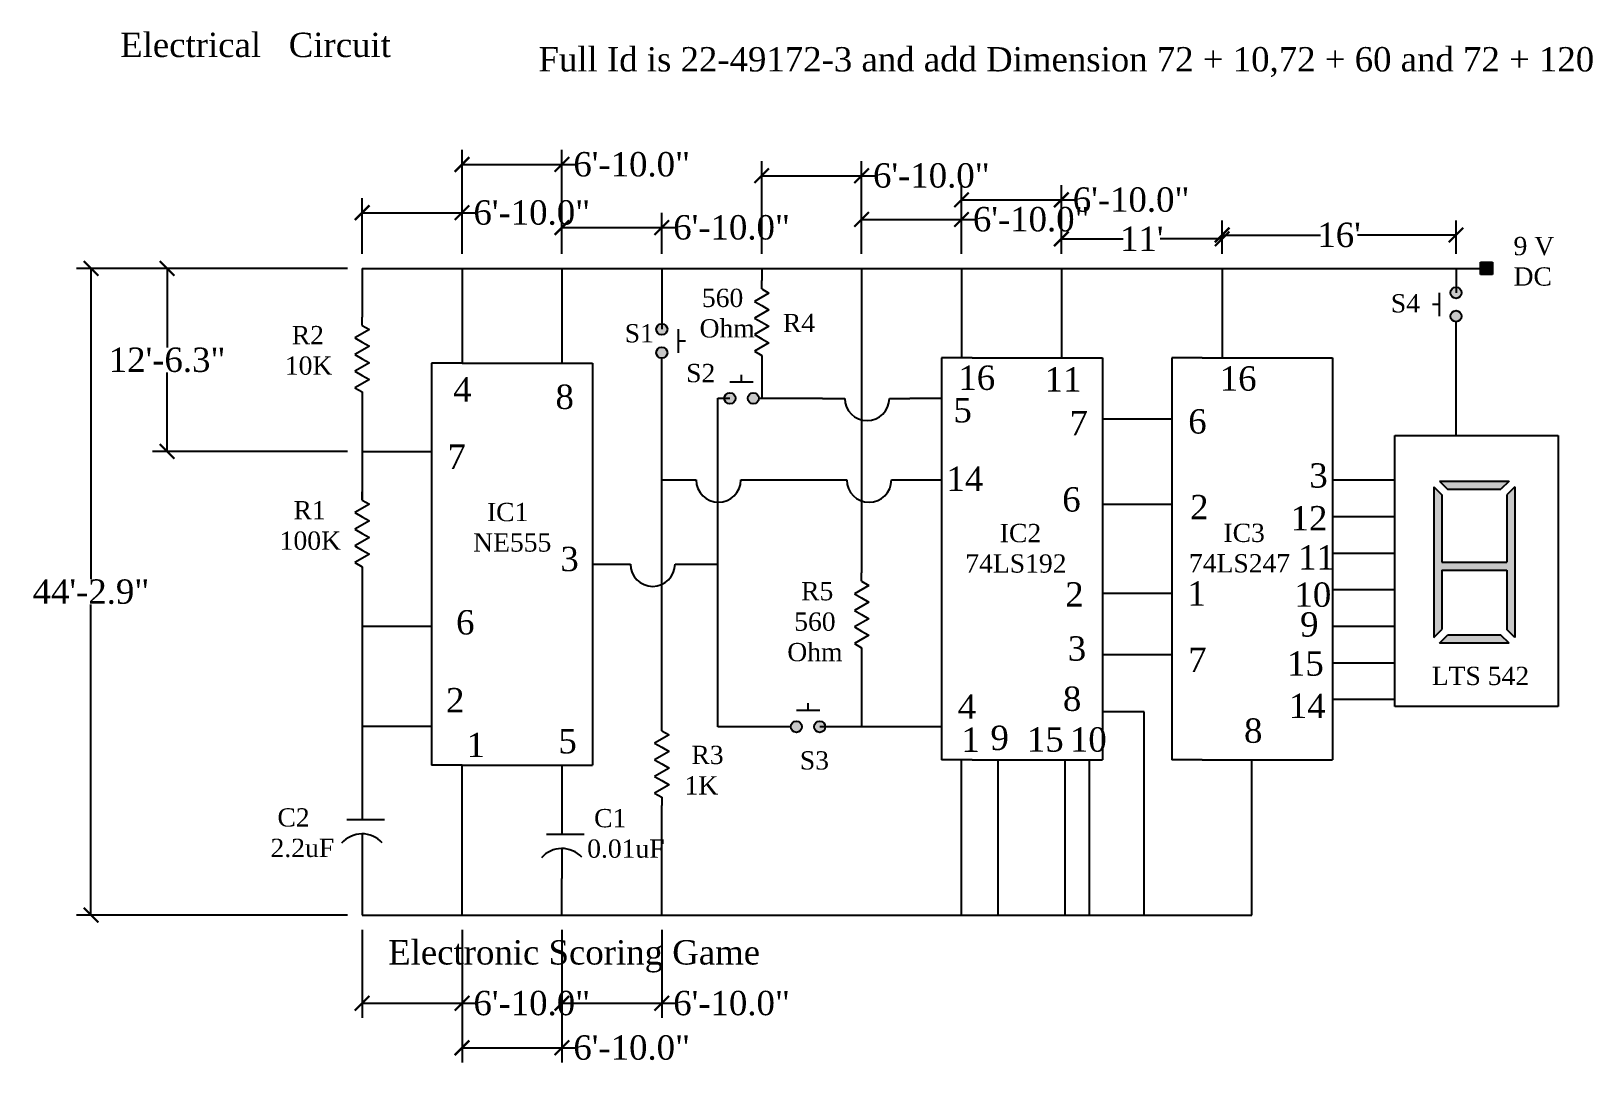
# Model space of a CAD drawing. Header units: inches. Extents: x -757 to 525, y -378 to 469.
import ezdxf

# ---------------------------------------------------------------- set-up
doc = ezdxf.new("R2010")
doc.units = ezdxf.units.IN
doc.header["$MEASUREMENT"] = 0
doc.styles.get("Standard").update_dxf_attribs({"font": 'times.ttf', "height": 20})
doc.dimstyles.get("Standard").update_dxf_attribs({"dimtxt": 20, "dimasz": 12, "dimexe": 12, "dimexo": 12, "dimgap": 0.09, "dimtad": 0, "dimtih": 1, "dimtoh": 1, "dimdec": 1, "dimzin": 0, "dimdsep": 46, "dimlunit": 3, "dimtxsty": 'Standard', "dimblk": 'ARCHTICK', "dimcen": 0.09, "dimadec": 0, "dimazin": 0, "dimtfac": 1, "dimtdec": 1, "dimtofl": 0, "dimtmove": 0, "dimatfit": 3, "dimldrblk": 'ARCHTICK', "dimfxl": 1, "dimtolj": 1, "dimtzin": 0, "dimarcsym": 0})

# ---------------------------------------------------------------- blocks, each defined once
blk = doc.blocks.new('w')
for p, q in [((67.39, 35.37), (67.39, 32.87)), ((64.39, 33.89), (67.39, 33.89)), ((68.32, 33.89), (70.32, 33.89))]:
    blk.add_line(p, q)
blk.add_arc((70.12, 33.89), 1.8, 132.3723, 229.1552)
blk = doc.blocks.new('a')
for p, q in [((65.28, 22.63), (64.28, 22.63)), ((65.28, 22.63), (65.78, 23.5)), ((65.78, 23.5), (66.78, 21.76)), ((66.78, 21.76), (67.28, 22.63)), ((67.28, 22.63), (67.78, 23.5)), ((67.78, 23.5), (68.78, 21.76)), ((68.78, 21.76), (69.28, 22.63)), ((69.28, 22.63), (69.78, 23.5)), ((69.78, 23.5), (70.78, 21.76)), ((70.78, 21.76), (71.28, 22.63)), ((71.28, 22.63), (71.78, 23.5)), ((71.78, 23.5), (72.78, 21.76)), ((72.78, 21.76), (73.28, 22.63)), ((73.28, 22.63), (74.28, 22.63))]:
    blk.add_line(p, q)
blk = doc.blocks.new('fhshs')
h = blk.add_hatch(color=256)
edge = h.paths.add_edge_path()
edge.add_arc((-31.4, 427), 4.57, 0, 360)
edge = h.paths.add_edge_path()
edge.add_arc((-12.2, 427), 4.57, 0, 360)
for p, q in [((-31.4, 440.5), (-12.2, 440.5)), ((-21.8, 440.5), (-21.8, 446.4))]:
    blk.add_line(p, q)
for centre in [(-31.4, 427), (-12.2, 427)]:
    blk.add_circle(centre, 4.57)
blk = doc.blocks.new('pppp')
h = blk.add_hatch(color=107)
h.paths.add_polyline_path([(33.47, 75.09), (35.47, 73.09), (48.64, 73.09), (50.64, 75.09)])
h.paths.add_polyline_path([(32.06, 55.09), (32.06, 36.5), (34.06, 38.5), (34.06, 53.09), (50.06, 53.09), (50.06, 38.5), (52.06, 36.5), (52.06, 55.09), (52.06, 73.67), (50.06, 71.67), (50.06, 55.09), (34.06, 55.09), (34.06, 71.67), (32.06, 73.67)])
h.paths.add_polyline_path([(35.47, 37.09), (33.47, 35.09), (50.64, 35.09), (48.64, 37.09)])
for p, q in [((32.06, 73.67), (32.06, 55.09)), ((32.06, 73.67), (34.06, 71.67)), ((33.47, 75.09), (50.64, 75.09)), ((33.47, 75.09), (35.47, 73.09)), ((50.64, 75.09), (48.64, 73.09)), ((52.06, 73.67), (50.06, 71.67)), ((52.06, 73.67), (52.06, 55.09)), ((34.06, 71.67), (34.06, 55.09)), ((35.47, 73.09), (48.64, 73.09)), ((50.06, 71.67), (50.06, 55.09)), ((32.06, 55.09), (32.06, 36.5)), ((34.06, 55.09), (50.06, 55.09)), ((52.06, 55.09), (52.06, 36.5)), ((34.06, 53.09), (34.06, 38.5)), ((34.06, 53.09), (50.06, 53.09)), ((50.06, 53.09), (50.06, 38.5)), ((32.06, 36.5), (34.06, 38.5)), ((33.47, 35.09), (35.47, 37.09)), ((50.64, 35.09), (33.47, 35.09)), ((48.64, 37.09), (35.47, 37.09)), ((50.64, 35.09), (48.64, 37.09)), ((52.06, 36.5), (50.06, 38.5))]:
    blk.add_line(p, q)
blk = doc.blocks.new('tttt')
for p, q in [((107.4, 466.5), (125.7, 466.5)), ((162.2, 466.5), (179, 466.5))]:
    blk.add_line(p, q)
blk.add_arc((143.9, 466.5), 18.3, 180, 0)
blk = doc.blocks.new('hdbhs')
blk.add_hatch(color=256).paths.add_polyline_path([(-14.2, 445.2), (-9.2, 445.2), (-9.2, 440.2), (-9.2, 435.2), (-14.2, 435.2), (-19.2, 435.2), (-19.2, 440.2), (-19.2, 445.2)])
for p, q in [((-19.2, 445.2), (-14.2, 445.2)), ((-19.2, 440.2), (-19.2, 445.2)), ((-19.2, 435.2), (-19.2, 440.2)), ((-14.2, 445.2), (-9.2, 445.2)), ((-9.2, 445.2), (-9.2, 440.2)), ((-9.2, 440.2), (-9.2, 435.2)), ((-14.2, 435.2), (-19.2, 435.2)), ((-9.2, 435.2), (-14.2, 435.2))]:
    blk.add_line(p, q)
blk = doc.blocks.new('_ArchTick')
at = {"color": 0, "linetype": 'ByBlock', "const_width": 0.15}
blk.add_lwpolyline([(-0.5, -0.5), (0.5, 0.5)], dxfattribs=at)
blk = doc.blocks.new('*D16')
at = {"color": 0, "lineweight": -2}
for p, q in [((88.3, 286.6), (88.3, 310.9)), ((220.3, 286.6), (220.3, 310.9)), ((88.3, 298.9), (139.1, 298.9)), ((220.3, 298.9), (169.5, 298.9))]:
    blk.add_line(p, q, dxfattribs=at)
at = {"layer": 'Defpoints', "color": 0}
for p in [(220.3, 298.9), (88.3, 274.6), (220.3, 274.6)]:
    blk.add_point(p, dxfattribs=at)
at = {"color": 0, "lineweight": -2, "xscale": 12, "yscale": 12, "zscale": 12, "rotation": 180}
blk.add_blockref('_ArchTick', (88.3, 298.9), dxfattribs=at)
at = {"color": 0, "lineweight": -2, "xscale": 12, "yscale": 12, "zscale": 12}
blk.add_blockref('_ArchTick', (220.3, 298.9), dxfattribs=at)
at = {"color": 0, "insert": (154.3, 298.9), "char_height": 20, "attachment_point": 5}
blk.add_mtext("\\A1;11'", dxfattribs=at)
blk = doc.blocks.new('*D17')
at = {"color": 0, "lineweight": -2}
for p, q in [((220.3, 286.6), (220.3, 314)), ((412.3, 286.6), (412.3, 314)), ((220.3, 302), (301.1, 302)), ((412.3, 302), (331.5, 302))]:
    blk.add_line(p, q, dxfattribs=at)
at = {"layer": 'Defpoints', "color": 0}
for p in [(412.3, 302), (220.3, 274.6), (412.3, 274.6)]:
    blk.add_point(p, dxfattribs=at)
at = {"color": 0, "lineweight": -2, "xscale": 12, "yscale": 12, "zscale": 12, "rotation": 180}
blk.add_blockref('_ArchTick', (220.3, 302), dxfattribs=at)
at = {"color": 0, "lineweight": -2, "xscale": 12, "yscale": 12, "zscale": 12}
blk.add_blockref('_ArchTick', (412.3, 302), dxfattribs=at)
at = {"color": 0, "insert": (316.3, 302), "char_height": 20, "attachment_point": 5}
blk.add_mtext("\\A1;16'", dxfattribs=at)
blk = doc.blocks.new('*D18')
at = {"color": 0, "lineweight": -2}
for p, q in [((6.3, 286.6), (6.3, 342.9)), ((88.3, 286.6), (88.3, 342.9)), ((6.3, 330.9), (88.3, 330.9)), ((88.3, 330.9), (100.3, 330.9))]:
    blk.add_line(p, q, dxfattribs=at)
at = {"layer": 'Defpoints', "color": 0}
for p in [(88.3, 330.9), (6.3, 274.6), (88.3, 274.6)]:
    blk.add_point(p, dxfattribs=at)
at = {"color": 0, "lineweight": -2, "xscale": 12, "yscale": 12, "zscale": 12, "rotation": 180}
blk.add_blockref('_ArchTick', (6.3, 330.9), dxfattribs=at)
at = {"color": 0, "lineweight": -2, "xscale": 12, "yscale": 12, "zscale": 12}
blk.add_blockref('_ArchTick', (88.3, 330.9), dxfattribs=at)
at = {"color": 0, "insert": (145.6, 330.9), "char_height": 20, "attachment_point": 5}
blk.add_mtext('\\A1;6\'-10.0"', dxfattribs=at)
blk = doc.blocks.new('*D19')
at = {"color": 0, "lineweight": -2}
for p, q in [((-75.7, 286.6), (-75.7, 326.8)), ((6.3, 286.6), (6.3, 326.8)), ((-75.7, 314.8), (6.3, 314.8)), ((6.3, 314.8), (18.3, 314.8))]:
    blk.add_line(p, q, dxfattribs=at)
at = {"layer": 'Defpoints', "color": 0}
for p in [(6.3, 314.8), (-75.7, 274.6), (6.3, 274.6)]:
    blk.add_point(p, dxfattribs=at)
at = {"color": 0, "lineweight": -2, "xscale": 12, "yscale": 12, "zscale": 12, "rotation": 180}
blk.add_blockref('_ArchTick', (-75.7, 314.8), dxfattribs=at)
at = {"color": 0, "lineweight": -2, "xscale": 12, "yscale": 12, "zscale": 12}
blk.add_blockref('_ArchTick', (6.3, 314.8), dxfattribs=at)
at = {"color": 0, "insert": (63.6, 314.8), "char_height": 20, "attachment_point": 5}
blk.add_mtext('\\A1;6\'-10.0"', dxfattribs=at)
blk = doc.blocks.new('*D20')
at = {"color": 0, "lineweight": -2}
for p, q in [((-157.7, 286.6), (-157.7, 362.7)), ((-75.7, 286.6), (-75.7, 362.7)), ((-157.7, 350.7), (-75.7, 350.7)), ((-75.7, 350.7), (-63.7, 350.7))]:
    blk.add_line(p, q, dxfattribs=at)
at = {"layer": 'Defpoints', "color": 0}
for p in [(-75.7, 350.7), (-157.7, 274.6), (-75.7, 274.6)]:
    blk.add_point(p, dxfattribs=at)
at = {"color": 0, "lineweight": -2, "xscale": 12, "yscale": 12, "zscale": 12, "rotation": 180}
blk.add_blockref('_ArchTick', (-157.7, 350.7), dxfattribs=at)
at = {"color": 0, "lineweight": -2, "xscale": 12, "yscale": 12, "zscale": 12}
blk.add_blockref('_ArchTick', (-75.7, 350.7), dxfattribs=at)
at = {"color": 0, "insert": (-18.4, 350.7), "char_height": 20, "attachment_point": 5}
blk.add_mtext('\\A1;6\'-10.0"', dxfattribs=at)
blk = doc.blocks.new('*D21')
at = {"color": 0, "lineweight": -2}
for p, q in [((-485.7, 286.6), (-485.7, 332.3)), ((-403.7, 286.6), (-403.7, 332.3)), ((-485.7, 320.3), (-403.7, 320.3)), ((-403.7, 320.3), (-391.7, 320.3))]:
    blk.add_line(p, q, dxfattribs=at)
at = {"layer": 'Defpoints', "color": 0}
for p in [(-403.7, 320.3), (-485.7, 274.6), (-403.7, 274.6)]:
    blk.add_point(p, dxfattribs=at)
at = {"color": 0, "lineweight": -2, "xscale": 12, "yscale": 12, "zscale": 12, "rotation": 180}
blk.add_blockref('_ArchTick', (-485.7, 320.3), dxfattribs=at)
at = {"color": 0, "lineweight": -2, "xscale": 12, "yscale": 12, "zscale": 12}
blk.add_blockref('_ArchTick', (-403.7, 320.3), dxfattribs=at)
at = {"color": 0, "insert": (-346.4, 320.3), "char_height": 20, "attachment_point": 5}
blk.add_mtext('\\A1;6\'-10.0"', dxfattribs=at)
blk = doc.blocks.new('*D22')
at = {"color": 0, "lineweight": -2}
for p, q in [((-403.7, 286.6), (-403.7, 371.9)), ((-321.7, 286.6), (-321.7, 371.9)), ((-403.7, 359.9), (-321.7, 359.9)), ((-321.7, 359.9), (-309.7, 359.9))]:
    blk.add_line(p, q, dxfattribs=at)
at = {"layer": 'Defpoints', "color": 0}
for p in [(-321.7, 359.9), (-403.7, 274.6), (-321.7, 274.6)]:
    blk.add_point(p, dxfattribs=at)
at = {"color": 0, "lineweight": -2, "xscale": 12, "yscale": 12, "zscale": 12, "rotation": 180}
blk.add_blockref('_ArchTick', (-403.7, 359.9), dxfattribs=at)
at = {"color": 0, "lineweight": -2, "xscale": 12, "yscale": 12, "zscale": 12}
blk.add_blockref('_ArchTick', (-321.7, 359.9), dxfattribs=at)
at = {"color": 0, "insert": (-264.4, 359.9), "char_height": 20, "attachment_point": 5}
blk.add_mtext('\\A1;6\'-10.0"', dxfattribs=at)
blk = doc.blocks.new('*D23')
at = {"color": 0, "lineweight": -2}
for p, q in [((-321.7, 286.6), (-321.7, 320.1)), ((-321.7, 308.1), (-239.7, 308.1)), ((-239.7, 286.6), (-239.7, 320.1)), ((-239.7, 308.1), (-227.7, 308.1))]:
    blk.add_line(p, q, dxfattribs=at)
at = {"layer": 'Defpoints', "color": 0}
for p in [(-239.7, 308.1), (-321.7, 274.6), (-239.7, 274.6)]:
    blk.add_point(p, dxfattribs=at)
at = {"color": 0, "lineweight": -2, "xscale": 12, "yscale": 12, "zscale": 12, "rotation": 180}
blk.add_blockref('_ArchTick', (-321.7, 308.1), dxfattribs=at)
at = {"color": 0, "lineweight": -2, "xscale": 12, "yscale": 12, "zscale": 12}
blk.add_blockref('_ArchTick', (-239.7, 308.1), dxfattribs=at)
at = {"color": 0, "insert": (-182.4, 308.1), "char_height": 20, "attachment_point": 5}
blk.add_mtext('\\A1;6\'-10.0"', dxfattribs=at)
blk = doc.blocks.new('*D24')
at = {"color": 0, "lineweight": -2}
for p, q in [((-497.7, 274.6), (-657.8, 274.6)), ((-645.8, 274.6), (-645.8, 209.7)), ((-645.8, 124.3), (-645.8, 189.2)), ((-497.7, 124.3), (-657.8, 124.3))]:
    blk.add_line(p, q, dxfattribs=at)
at = {"layer": 'Defpoints', "color": 0}
for p in [(-485.7, 274.6), (-645.8, 124.3), (-485.7, 124.3)]:
    blk.add_point(p, dxfattribs=at)
at = {"color": 0, "lineweight": -2, "xscale": 12, "yscale": 12, "zscale": 12}
for p, rotation in [((-645.8, 274.6), 90), ((-645.8, 124.3), 270)]:
    blk.add_blockref('_ArchTick', p, dxfattribs=dict(at, rotation=rotation))
at = {"color": 0, "insert": (-645.8, 199.4), "char_height": 20, "attachment_point": 5}
blk.add_mtext('\\A1;12\'-6.3"', dxfattribs=at)
blk = doc.blocks.new('*D25')
at = {"color": 0, "lineweight": -2}
for p, q in [((-497.7, 274.6), (-720.3, 274.6)), ((-708.3, 274.6), (-708.3, 19.4)), ((-708.3, -256.3), (-708.3, -1.2)), ((-497.7, -256.3), (-720.3, -256.3))]:
    blk.add_line(p, q, dxfattribs=at)
at = {"layer": 'Defpoints', "color": 0}
for p in [(-485.7, 274.6), (-708.3, -256.3), (-485.7, -256.3)]:
    blk.add_point(p, dxfattribs=at)
at = {"color": 0, "lineweight": -2, "xscale": 12, "yscale": 12, "zscale": 12}
for p, rotation in [((-708.3, 274.6), 90), ((-708.3, -256.3), 270)]:
    blk.add_blockref('_ArchTick', p, dxfattribs=dict(at, rotation=rotation))
at = {"color": 0, "insert": (-708.3, 9.1), "char_height": 20, "attachment_point": 5}
blk.add_mtext('\\A1;44\'-2.9"', dxfattribs=at)
blk = doc.blocks.new('*D26')
at = {"color": 0, "lineweight": -2}
for p, q in [((-485.7, -268.3), (-485.7, -340.7)), ((-403.7, -268.3), (-403.7, -340.7)), ((-485.7, -328.7), (-403.7, -328.7)), ((-403.7, -328.7), (-391.7, -328.7))]:
    blk.add_line(p, q, dxfattribs=at)
at = {"layer": 'Defpoints', "color": 0}
for p in [(-485.7, -256.3), (-403.7, -256.3), (-403.7, -328.7)]:
    blk.add_point(p, dxfattribs=at)
at = {"color": 0, "lineweight": -2, "xscale": 12, "yscale": 12, "zscale": 12, "rotation": 180}
blk.add_blockref('_ArchTick', (-485.7, -328.7), dxfattribs=at)
at = {"color": 0, "lineweight": -2, "xscale": 12, "yscale": 12, "zscale": 12}
blk.add_blockref('_ArchTick', (-403.7, -328.7), dxfattribs=at)
at = {"color": 0, "insert": (-346.4, -328.7), "char_height": 20, "attachment_point": 5}
blk.add_mtext('\\A1;6\'-10.0"', dxfattribs=at)
blk = doc.blocks.new('*D27')
at = {"color": 0, "lineweight": -2}
for p, q in [((-403.7, -268.3), (-403.7, -377.2)), ((-321.7, -268.3), (-321.7, -377.2)), ((-403.7, -365.2), (-321.7, -365.2)), ((-321.7, -365.2), (-309.7, -365.2))]:
    blk.add_line(p, q, dxfattribs=at)
at = {"layer": 'Defpoints', "color": 0}
for p in [(-403.7, -256.3), (-321.7, -256.3), (-321.7, -365.2)]:
    blk.add_point(p, dxfattribs=at)
at = {"color": 0, "lineweight": -2, "xscale": 12, "yscale": 12, "zscale": 12, "rotation": 180}
blk.add_blockref('_ArchTick', (-403.7, -365.2), dxfattribs=at)
at = {"color": 0, "lineweight": -2, "xscale": 12, "yscale": 12, "zscale": 12}
blk.add_blockref('_ArchTick', (-321.7, -365.2), dxfattribs=at)
at = {"color": 0, "insert": (-264.4, -365.2), "char_height": 20, "attachment_point": 5}
blk.add_mtext('\\A1;6\'-10.0"', dxfattribs=at)
blk = doc.blocks.new('*D28')
at = {"color": 0, "lineweight": -2}
for p, q in [((-321.7, -268.3), (-321.7, -340.7)), ((-239.7, -268.3), (-239.7, -340.7)), ((-321.7, -328.7), (-239.7, -328.7)), ((-239.7, -328.7), (-227.7, -328.7))]:
    blk.add_line(p, q, dxfattribs=at)
at = {"layer": 'Defpoints', "color": 0}
for p in [(-321.7, -256.3), (-239.7, -256.3), (-239.7, -328.7)]:
    blk.add_point(p, dxfattribs=at)
at = {"color": 0, "lineweight": -2, "xscale": 12, "yscale": 12, "zscale": 12, "rotation": 180}
blk.add_blockref('_ArchTick', (-321.7, -328.7), dxfattribs=at)
at = {"color": 0, "lineweight": -2, "xscale": 12, "yscale": 12, "zscale": 12}
blk.add_blockref('_ArchTick', (-239.7, -328.7), dxfattribs=at)
at = {"color": 0, "insert": (-182.4, -328.7), "char_height": 20, "attachment_point": 5}
blk.add_mtext('\\A1;6\'-10.0"', dxfattribs=at)

msp = doc.modelspace()

# ---------------------------------------------------------------- linework, layer by layer
for p, q in [((-485.7, 274.58), (-403.7, 274.58)), ((-485.7, 274.58), (-485.7, 234.58)), ((-403.7, 274.58), (-321.7, 274.58)), ((-403.7, 274.58), (-403.7, 196.89)), ((-321.7, 274.58), (-239.7, 274.58)), ((-321.7, 274.58), (-321.7, 196.89)), ((-239.7, 274.58), (-157.7, 274.58)), ((-239.7, 274.58), (-239.7, 224.58)), ((-157.7, 274.58), (-75.7, 274.58)), ((-157.7, 274.58), (-157.7, 264.58)), ((-75.7, 274.58), (6.3, 274.58)), ((-75.7, 274.58), (-75.7, 24.58)), ((6.3, 274.58), (88.3, 274.58)), ((6.3, 274.58), (6.3, 201.2)), ((88.3, 274.58), (88.3, 201.2)), ((88.3, 274.58), (220.3, 274.58)), ((220.3, 274.58), (412.3, 274.58)), ((220.3, 274.58), (220.3, 201.2)), ((412.3, 274.58), (412.3, 254.58)), ((412.3, 274.58), (442.3, 274.58)), ((412.3, 137.48), (412.3, 230.83)), ((-403.7, 196.89), (-428.7, 196.89)), ((-428.7, 196.89), (-428.7, -133.11)), ((-403.7, 196.89), (-321.7, 196.89)), ((-321.7, 196.89), (-296.7, 196.89)), ((-296.7, 196.89), (-296.7, -133.11)), ((-239.7, 61.91), (-239.7, 200.83)), ((-157.7, 196.32), (-157.7, 167.94)), ((14.97, 201.2), (-10.03, 201.2)), ((-10.03, 201.2), (-10.03, -128.8)), ((14.97, 201.2), (96.97, 201.2)), ((96.97, 201.2), (121.97, 201.2)), ((121.97, 201.2), (121.97, -128.8)), ((204.01, 201.2), (179.01, 201.2)), ((179.01, 201.2), (179.01, -128.8)), ((204.01, 201.2), (286.01, 201.2)), ((286.01, 201.2), (311.01, 201.2)), ((311.01, 201.2), (311.01, -128.8)), ((-193.78, -101.68), (-193.78, 167.94)), ((-193.78, 167.94), (-183.78, 167.94)), ((-160.03, 167.94), (-157.7, 167.94)), ((-157.7, 167.94), (-107.7, 167.94)), ((-36.04, 167.94), (-10.03, 167.94)), ((-485.7, 166.32), (-485.7, 124.32)), ((121.97, 151.19), (179.01, 151.19)), ((361.96, 137.48), (496.12, 137.48)), ((361.96, -84.93), (361.96, 137.48)), ((496.12, 137.48), (496.12, -84.93)), ((-485.7, 124.32), (-485.7, 84.32)), ((-485.7, 124.32), (-428.7, 124.32)), ((-239.7, 100.92), (-229.7, 100.92)), ((-158.04, 100.92), (-106.04, 100.92)), ((-34.39, 100.92), (-10.03, 100.92)), ((311.01, 100.92), (361.96, 100.92)), ((121.97, 81.11), (179.01, 81.11)), ((311.01, 70.92), (361.96, 70.92)), ((-239.7, -98.09), (-239.7, 61.91)), ((311.01, 40.92), (361.96, 40.92)), ((-296.7, 31.89), (-283.7, 31.89)), ((-212.04, 31.89), (-193.78, 31.89)), ((-485.7, 22.9), (-485.7, -19.1)), ((121.97, 7.99), (179.01, 7.99)), ((311.01, 10.92), (361.96, 10.92)), ((-485.7, -19.1), (-485.7, -101.1)), ((-485.7, -19.1), (-428.7, -19.1)), ((311.01, -19.08), (361.96, -19.08)), ((-75.7, -43.68), (-75.7, -101.68)), ((121.97, -42.28), (179.01, -42.28)), ((311.01, -49.08), (361.96, -49.08)), ((156.3, -89.5), (121.97, -89.5)), ((156.3, -256.34), (156.3, -89.5)), ((311.01, -79.08), (361.96, -79.08)), ((496.12, -84.93), (361.96, -84.93)), ((-485.7, -101.1), (-485.7, -141.1)), ((-485.7, -101.1), (-428.7, -101.1)), ((-133.78, -101.68), (-193.78, -101.68)), ((-10.03, -101.68), (-110.03, -101.68)), ((-403.7, -133.11), (-428.7, -133.11)), ((-403.7, -133.11), (-321.7, -133.11)), ((-403.7, -256.34), (-403.7, -133.11)), ((-321.7, -133.11), (-296.7, -133.11)), ((-321.7, -133.11), (-321.7, -153.11)), ((14.97, -128.8), (-10.03, -128.8)), ((6.3, -256.34), (6.3, -128.8)), ((14.97, -128.8), (96.97, -128.8)), ((36.3, -256.34), (36.3, -128.8)), ((91.3, -256.34), (91.3, -128.8)), ((96.97, -128.8), (121.97, -128.8)), ((111.3, -256.34), (111.3, -128.8)), ((204.01, -128.8), (179.01, -128.8)), ((204.01, -128.8), (286.01, -128.8)), ((244.57, -256.34), (244.57, -128.8)), ((286.01, -128.8), (311.01, -128.8)), ((-239.7, -256.34), (-239.7, -166.34)), ((-485.7, -214.34), (-485.7, -256.34)), ((-321.7, -256.34), (-321.7, -226.35)), ((91.3, -256.34), (91.3, -236.34)), ((-485.7, -256.34), (-403.7, -256.34)), ((-403.7, -256.34), (-321.7, -256.34)), ((-321.7, -256.34), (-239.7, -256.34)), ((-239.7, -256.34), (6.3, -256.34)), ((6.3, -256.34), (36.3, -256.34)), ((36.3, -256.34), (91.3, -256.34)), ((91.3, -256.34), (111.3, -256.34)), ((111.3, -256.34), (156.3, -256.34)), ((156.3, -256.34), (244.57, -256.34))]:
    msp.add_line(p, q)

# ---------------------------------------------------------------- block references
for name, p in [('hdbhs', (451.48, -165.61)), ('fhshs', (-152.4, -259.06)), ('tttt', (-215.06, -298.57)), ('tttt', (-337.06, -365.6)), ('tttt', (-213.4, -365.6)), ('tttt', (-391.06, -434.63)), ('fhshs', (-97.83, -528.69))]:
    msp.add_blockref(name, p)
at = {"rotation": 270}
for name, p, xscale, yscale, zscale in [('a', (-312.19, 703.41), 6.826624327822742, 6.826624327822628, 6.826624327822739), ('a', (-640.19, 673.41), 6.826624327822742, 6.826624327822628, 6.826624327822739), ('a', (-640.19, 529.99), 6.826624327822742, 6.826624327822628, 6.826624327822739), ('a', (-230.19, 463.41), 6.826624327822742, 6.826624327822628, 6.826624327822739), ('a', (-394.19, 340.75), 6.826624327822742, 6.826624327822628, 6.826624327822739), ('w', (-904.28, 654.17), 12.35045515769707, 12.35045515769707, 12.35045515769736), ('w', (-740.28, 642.16), 12.35045515769707, 12.35045515769707, 12.35045515769736)]:
    msp.add_blockref(name, p, dxfattribs=dict(at, xscale=xscale, yscale=yscale, zscale=zscale))
for p, rotation in [((839.31, 266.78), 90), ((-666.7, 193.2), 270)]:
    msp.add_blockref('fhshs', p, dxfattribs=dict(rotation=rotation))
at = {"xscale": 3.328427124746213, "yscale": 3.328427124746185, "zscale": 3.328427124746191}
msp.add_blockref('pppp', (287.28, -149.92), dxfattribs=at)

# ---------------------------------------------------------------- texts
at = {"attachment_point": 1}
for s, insert, char_height, width in [(' Electrical   Circuit', (-691.9, 468.1), 20, 257.5998), ('Full Id is 22-49172-3 and add Dimension 72 + 10,72 + 60 and 72 + 120', (-340.97, 456.28), 20, 902.7976), ('9 V\\PDC', (459.53, 300.47), 15, 56.409), (' {\\H0.75x;560\\P Ohm}', (-214.36, 257.9), 20, 68.059), ('S4', (358.78, 253.45), 15, 59.6248), ('  R4', (-151.64, 237.26), 15, 56.5671), ('  R2\\P 10K', (-554.82, 227.32), 15, 56.5671), ('S1', (-270.16, 228.85), 15, 59.6248), ('S2', (-219.71, 196.19), 15, 59.6248), ('16', (3.79, 194.85), 20, 42.8075), ('11', (74.57, 193.5), 20, 42.8075), ('16', (218.37, 194.24), 20, 42.8075), ('4', (-410.92, 185.3), 20, 42.8075), ('8', (-326.98, 179.18), 20, 42.8075), ('5', (-0.26, 168.19), 20, 42.8075), ('7', (95, 157.66), 20, 42.8075), ('6', (192.47, 159.01), 20, 42.8075), ('7', (-415.66, 130.04), 20, 42.8075), ('14', (-5.98, 111.92), 20, 42.8075), ('3', (291.86, 114.64), 20, 42.8075), ('6', (89.05, 94.96), 20, 42.8075), ('  R1\\P100K', (-553.41, 83.63), 15, 103.9611), ('   IC1\\P NE555', (-400.23, 82.1), 15, 158.9991), ('2', (194, 88.63), 20, 42.8075), ('12', (276.51, 79.51), 20, 42.8075), ('      IC2\\P 74LS192', (3.78, 64.85), 15, 158.9991), ('      IC3\\P 74LS247', (187.38, 65.02), 15, 158.9991), ('3', (-322.98, 46.08), 20, 42.8075), ('11', (282.69, 47.39), 20, 42.8075), ('  R5\\P 560\\POhm', (-136.67, 17.13), 15, 56.5671), ('2', (91.48, 16.96), 20, 42.8075), ('1', (191.82, 17.75), 20, 42.8075), ('10', (279.68, 16.8), 20, 42.8075), ('6', (-408.58, -5.93), 20, 42.8075), ('9', (284.31, -7.66), 20, 42.8075), ('3', (93.57, -27.39), 20, 42.8075), ('7', (192.42, -36.74), 20, 42.8075), ('15', (273.5, -39.75), 20, 42.8075), ('LTS 542', (392.41, -52.43), 15, 99.3744), ('2', (-416.8, -69.87), 20, 42.8075), ('4', (3.22, -75.16), 20, 42.8075), ('8', (89.57, -68.68), 20, 42.8075), ('14', (275.08, -74.52), 20, 42.8075), ('1', (6.22, -102.28), 20, 42.8075), ('9', (30.12, -100.75), 20, 42.8075), ('15', (60.02, -102.14), 20, 42.8075), ('10', (95.36, -102.14), 20, 42.8075), ('8', (238.26, -94.86), 20, 42.8075), ('1', (-399.94, -106.59), 20, 42.8075), ('5', (-324.58, -103.53), 20, 42.8075), ('  R3\\P 1K', (-226.74, -117.29), 15, 56.5671), ('S3', (-126.38, -121.78), 15, 59.6248), (' C2\\P2.2uF', (-560.91, -168.61), 15, 97.8455), (' C1\\P0.01uF', (-300.96, -169.2), 15, 97.8455), ('Electronic Scoring Game', (-464.35, -276.87), 20, 307.9626)]:
    msp.add_mtext(s, dxfattribs=dict(at, insert=insert, char_height=char_height, width=width))

# ---------------------------------------------------------------- dimensions: what is measured, and where the dimension line sits
for base, p1, p2, picture, middle in [((-321.7, 359.88), (-403.7, 274.58), (-321.7, 274.58), '*D22', (-264.4, 359.88)), ((-75.7, 350.74), (-157.7, 274.58), (-75.7, 274.58), '*D20', (-18.4, 350.74)), ((-403.7, 320.27), (-485.7, 274.58), (-403.7, 274.58), '*D21', (-346.4, 320.27)), ((88.3, 330.94), (6.3, 274.58), (88.3, 274.58), '*D18', (145.6, 330.94)), ((-239.7, 308.09), (-321.7, 274.58), (-239.7, 274.58), '*D23', (-182.4, 308.09)), ((6.3, 314.76), (-75.7, 274.58), (6.3, 274.58), '*D19', (63.6, 314.76)), ((220.3, 298.95), (88.3, 274.58), (220.3, 274.58), '*D16', (154.3, 298.95)), ((412.3, 301.99), (220.3, 274.58), (412.3, 274.58), '*D17', (316.3, 301.99)), ((-403.7, -328.66), (-485.7, -256.34), (-403.7, -256.34), '*D26', (-346.39, -328.66)), ((-321.7, -365.22), (-403.7, -256.34), (-321.7, -256.34), '*D27', (-264.39, -365.22)), ((-239.7, -328.66), (-321.7, -256.34), (-239.7, -256.34), '*D28', (-182.39, -328.66))]:
    dim = msp.add_linear_dim(base=base, p1=p1, p2=p2, dimstyle='Standard')
    dim.commit()
    dim.dimension.update_dxf_attribs({"geometry": picture, "text_midpoint": middle})
for base, p2, picture, middle in [((-708.29, -256.34), (-485.7, -256.34), '*D25', (-708.29, 9.12)), ((-645.78, 124.32), (-485.7, 124.32), '*D24', (-645.78, 199.45))]:
    dim = msp.add_linear_dim(base=base, p1=(-485.7, 274.58), p2=p2, angle=90, dimstyle='Standard')
    dim.commit()
    dim.dimension.update_dxf_attribs({"geometry": picture, "text_midpoint": middle})

doc.saveas('drawing.dxf')
